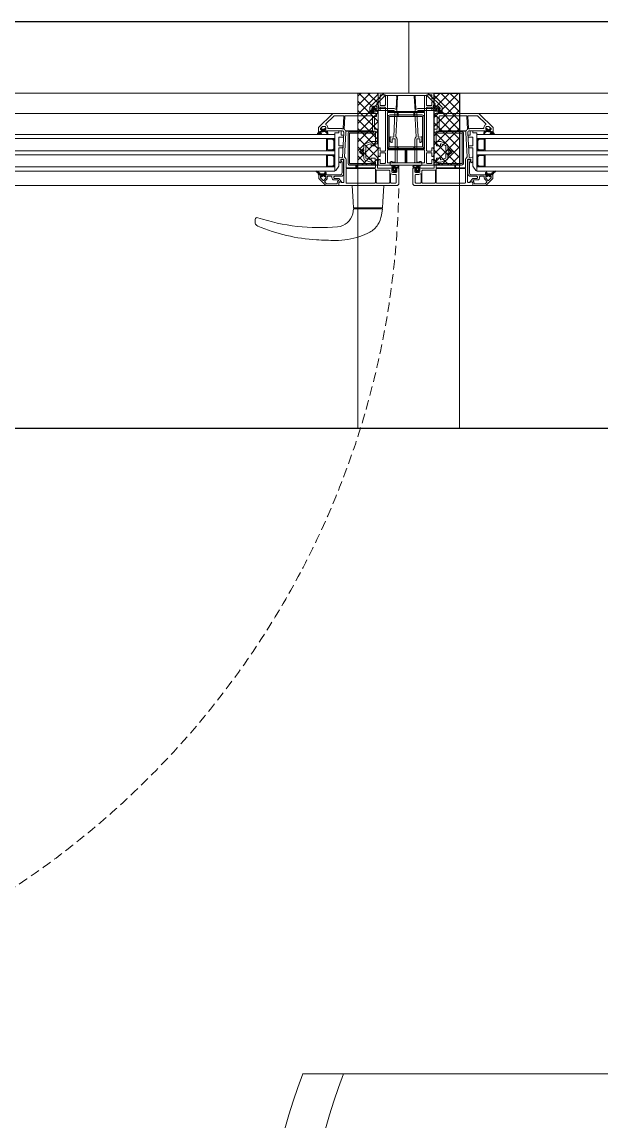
# Model space of a CAD drawing. Header units: millimetres. Extents: x 0 to 145404, y 0 to 194550.
# Drawn here: x 86785 to 87355, y 33105 to 34187 of the extents above; entities that cross this region are included whole.
import ezdxf

# ---------------------------------------------------------------- set-up
doc = ezdxf.new("R2010")
doc.units = ezdxf.units.MM
doc.linetypes.add('Hidden', pattern=[1428.75, 952.5, -476.25])
doc.linetypes.add('HIDDEN2', pattern=[0.1875, 0.125, -0.0625])
for name, color, linetype, lineweight in [('АР - детали окон', 152, 'Continuous', 0), ('АР - Наружная стена', 144, 'Continuous', 30), ('АР - Окна', 150, 'Continuous', 9), ('АР - Окна - детали окон', 152, 'Continuous', 9), ('АР - Окна - металл', 152, 'Continuous', 0), ('АР - окна - открывание', 251, 'Continuous', 5), ('АР - Окна - резинки', 30, 'Continuous', 9), ('АР - панель 400', 151, 'Continuous', 30), ('АР - стекла', 142, 'Continuous', 0), ('АР - утеплитель', 40, 'Continuous', 30), ('АР - утеплитель - штриховка', 30, 'Continuous', 0)]:
    doc.layers.add(name, color=color, linetype=linetype, lineweight=lineweight)
doc.layers.add('АР - мебель', color=7, linetype='Continuous', lineweight=9, true_color=0x787878)

# ---------------------------------------------------------------- blocks, each defined once
blk = doc.blocks.new('22')
at = {"layer": 'АР - Окна - детали окон'}
h = blk.add_hatch(color=256, dxfattribs=at)
h.dxf.hatch_style = 1
edge = h.paths.add_edge_path()
edge.add_arc((-1.6, 1.1), 0.284, 74.6543, 152.3564)
edge.add_arc((-1.6, 1.2), 0.221, 160.9675, 229.9949)
edge.add_arc((-3.7, -2), 3.59, 34.879, 56.0699, ccw=False)
edge.add_arc((-2.7, -1), 2.15, 25.2752, 30.2642, ccw=False)
edge.add_arc((-0.6, 0), 0.169, 205.2752, 256.9896)
edge.add_arc((0.6, 5), 5.27, 256.9896, 260.7252)
edge.add_arc((0, 1.4), 1.63, 260.7252, 279.2748)
edge.add_arc((-0.1, 2.3), 2.55, 279.2748, 285.7409)
edge.add_arc((0.5, 0), 0.223, 285.7409, 335.6637)
edge.add_arc((2.8, -1), 2.29, 139.4465, 155.6637, ccw=False)
edge.add_arc((4.9, -2.8), 5.14, 130.5535, 139.4465, ccw=False)
edge.add_arc((1.5, 1.2), 0.174, 305.3246, 426.5793)
edge.add_arc((1.4, 1.1), 0.315, 61.2529, 92.0004)
edge.add_line((1.4, 1.4), (1.3, 1.4))
edge.add_line((1.3, 1.4), (1.4, 2))
edge.add_arc((1.2, 2), 0.164, 345.4467, 359.8326, ccw=False)
edge.add_arc((1.8, 1.9), 0.433, 122.5195, 179.0804, ccw=False)
edge.add_arc((1.9, 1.9), 0.5, 90, 126.5998, ccw=False)
edge.add_line((1.9, 2.4), (2.4, 2.4))
edge.add_arc((2.3, 2.7), 0.316, 284.0951, 311.1279)
edge.add_arc((2.3, 2.7), 0.305, 297.0239, 411.24)
edge.add_arc((1.4, -0.8), 3.98, 73.1144, 83.8789)
edge.add_line((1.8, 3.1), (-0.1, 3.1))
edge.add_arc((-0.1, 3.4), 0.287, 198.2874, 263.1346, ccw=False)
edge.add_line((-0.3, 3.3), (-0.7, 4.1))
edge.add_arc((-0.9, 4), 0.172, 26.0129, 63.9871)
edge.add_line((-0.8, 4.2), (-1.1, 4.4))
edge.add_arc((-1.7, 3.5), 1.08, 58.3808, 85.3032)
edge.add_arc((-1.7, 3.9), 0.715, 85.3032, 104.6294)
edge.add_arc((-1.6, 3.8), 0.803, 104.6294, 122.5457)
edge.add_arc((-2.5, 5.1), 0.829, 269.3179, 302.5457, ccw=False)
edge.add_arc((-2.5, 4.5), 0.169, 249.3186, 269.3179, ccw=False)
edge.add_arc((-2.6, 4.3), 0.0203, 68.1084, 248.1084, ccw=False)
edge.add_line((-2.6, 4.4), (-2.1, 4.5))
edge.add_arc((-4.9, 12), 7.96, 290.4402, 297.3609)
edge.add_arc((-1.1, 4.7), 0.313, 81.6961, 117.3609, ccw=False)
edge.add_line((-1, 5), (0.3, 5))
edge.add_arc((0.5, 5.4), 0.409, 244.8814, 275.9199)
edge.add_arc((0.2, 7.4), 2.46, 275.9199, 280.2018)
edge.add_arc((0.6, 5.3), 0.293, 280.2018, 323.3603)
edge.add_arc((0.7, 5.2), 0.168, 323.3603, 362.7913)
edge.add_arc((0.8, 5.2), 0.138, 2.7913, 51.197)
edge.add_arc((0.4, 4.4), 1.01, 63.0973, 91.3778)
edge.add_line((0.4, 5.4), (-6.2, 5.4))
edge.add_arc((-6.2, 4.6), 0.809, 88.2197, 100.5251)
edge.add_arc((-6.3, 5.3), 0.12, 100.5251, 163.0816)
edge.add_arc((-6.4, 5.3), 0.0725, 163.0816, 244.658)
edge.add_arc((-5.7, 6.7), 1.67, 244.658, 248.8572)
edge.add_arc((-8.5, -0.4), 5.97, 61.631, 68.8572, ccw=False)
edge.add_arc((-6.4, 3.3), 1.72, 24.4301, 63.5749, ccw=False)
edge.add_arc((-3.7, 4.7), 1.27, 210.4566, 271.8048)
edge.add_arc((-3.4, 2.1), 1.33, 77.0231, 102.9769, ccw=False)
edge.add_line((-3.1, 3.4), (-1.8, 2.5))
edge.add_arc((-2.1, 2.1), 0.532, 6.6548, 54.9104, ccw=False)
edge.add_line((-1.5, 2.2), (-1.5, 1.4))
edge = h.paths.add_edge_path(flags=16)
edge.add_line((0, 2.8), (-0.7, 2.8))
edge.add_arc((-0.7, 2.5), 0.235, 90, 114.1211)
edge.add_arc((-0.7, 2.6), 0.132, 135.0839, 189.6659)
edge.add_line((-0.8, 2.6), (-0.6, 1.5))
edge.add_arc((-1.3, 1.4), 0.761, -11.8475, 11.8662, ccw=False)
edge.add_line((-0.6, 1.2), (-0.6, 1))
edge.add_arc((-0.1, 0.8), 0.578, 167.9183, 197.2232)
edge.add_arc((2.5, 1.6), 3.24, 197.2232, 202.6633)
edge.add_arc((-0.3, 0.5), 0.244, 202.6633, 263.6974)
edge.add_arc((-0.3, 0.1), 0.164, 14.0697, 83.6974, ccw=False)
edge.add_arc((0, 0.2), 0.18, 205.498, 334.502)
edge.add_arc((0.3, 0.1), 0.164, 96.3026, 165.9303, ccw=False)
edge.add_arc((0.3, 0.5), 0.244, 276.3026, 337.3367)
edge.add_arc((-2.5, 1.6), 3.24, 337.3367, 342.7768)
edge.add_arc((0.1, 0.8), 0.578, 342.7768, 372.0817)
edge.add_line((0.6, 1), (0.6, 1.2))
edge.add_arc((1.3, 1.4), 0.761, 168.1338, 191.8475, ccw=False)
edge.add_line((0.6, 1.5), (0.8, 2.6))
edge.add_arc((0.7, 2.6), 0.132, 350.3341, 404.9161)
edge.add_arc((0.7, 2.5), 0.235, 65.8789, 90)
edge.add_line((0.7, 2.8), (0, 2.8))
edge = h.paths.add_edge_path(flags=16)
edge.add_line((-3.5, 5), (-4.1, 5))
edge.add_arc((-4.1, 16.8), 11.8, 265.9643, 270, ccw=False)
edge.add_arc((-4.8, 6.6), 1.58, 258.0084, 265.9643, ccw=False)
edge.add_arc((-5.2, 5), 0.0517, 78.0084, 165.9029)
edge.add_line((-5.2, 5.1), (-5.2, 5))
edge.add_line((-5.2, 5), (-5.1, 5))
edge.add_arc((-5.2, 4.4), 0.634, 46.4334, 82.0528, ccw=False)
edge.add_line((-4.7, 4.8), (-4.3, 4.3))
edge.add_arc((-3.7, 4.6), 0.75, 208.2976, 245.1597)
edge.add_arc((-3.4, 5.9), 2.04, 252.1547, 276.3171)
edge.add_arc((-4.3, -3.4), 7.4, 67.6982, 81.1153, ccw=False)
edge.add_arc((-1.4, 3.7), 0.264, 252.512, 331.6117)
edge.add_arc((-1.4, 3.7), 0.288, 331.6117, 401.2744)
edge.add_line((-1.2, 3.9), (-1.4, 4.2))
edge.add_arc((-1.5, 4.1), 0.152, 34.2311, 109.9683)
edge.add_line((-1.6, 4.2), (-2.3, 4))
edge.add_arc((-2.7, 5.4), 1.4, 264.6932, 282.7002, ccw=False)
edge.add_arc((-2.7, 4.7), 0.645, 236.0876, 264.6932, ccw=False)
edge.add_arc((-2.9, 4.4), 0.276, 180.3567, 236.0876, ccw=False)
edge.add_arc((-3, 4.4), 0.164, 106.7813, 180.3567, ccw=False)
edge.add_line((-3.1, 4.5), (-2.4, 4.8))
edge.add_arc((-2.6, 5.3), 0.533, 290.7043, 307.9528)
edge.add_arc((-2.3, 4.9), 0.0421, 307.9528, 415.0897)
edge.add_arc((-2.5, 4.6), 0.415, 55.0897, 87.5721)
edge.add_line((-2.5, 5), (-3.5, 5))
at = {"layer": 'АР - Окна - детали окон', "ltscale": 0.5, "flags": 128}
for points in [[(-1.5, 1.4, 0.352657), (-1.8, 1.3, 0.310639), (-1.7, 1, -0.092727), (-0.8, 0.1, -0.021772), (-0.7, -0.1, 0.229556), (-0.6, -0.2, 0.016301), (-0.3, -0.2, 0.081115), (0.3, -0.2, 0.028221), (0.5, -0.2, 0.221341), (0.7, 0, -0.070879), (1, 0.5, -0.038822), (1.6, 1.1, 0.584673), (1.6, 1.4, 0.134972), (1.4, 1.4), (1.3, 1.4), (1.4, 2, -0.062853), (1.4, 1.9, -0.251929), (1.6, 2.3, -0.161068), (1.9, 2.4), (2.4, 2.4, 0.118503), (2.5, 2.5, 0.544177), (2.5, 3, 0.047003), (1.8, 3.1), (-0.1, 3.1, -0.29075), (-0.3, 3.3), (-0.7, 4.1, 0.167227), (-0.8, 4.2), (-1.1, 4.4, 0.118015), (-1.6, 4.6, 0.084527), (-1.9, 4.5, 0.078334), (-2.1, 4.4, -0.146008), (-2.5, 4.3, -0.087486), (-2.6, 4.3, -1), (-2.6, 4.4), (-2.1, 4.5, 0.030206), (-1.2, 4.9, -0.156885), (-1, 5), (0.3, 5, 0.136265), (0.5, 4.9, 0.018686), (0.7, 5, 0.190573), (0.9, 5.1, 0.173768), (0.9, 5.2, 0.214407), (0.8, 5.3, 0.124027), (0.4, 5.4), (-6.2, 5.4, 0.053744), (-6.4, 5.4, 0.279941), (-6.4, 5.3, 0.37178), (-6.4, 5.2, 0.018324), (-6.3, 5.2, -0.031541), (-5.6, 4.9, -0.172482), (-4.8, 4, 0.274264), (-3.7, 3.4, -0.113732), (-3.1, 3.4), (-1.8, 2.5, -0.213723), (-1.5, 2.2)], [(-3.5, 5), (-4.1, 5, -0.017611), (-5, 5.1, -0.034728), (-5.2, 5.1, 0.403491), (-5.2, 5.1), (-5.2, 5), (-5.1, 5, -0.156682), (-4.7, 4.8), (-4.3, 4.3, 0.162243), (-4, 4, 0.105821), (-3.1, 3.9, -0.05861), (-1.5, 3.4, 0.359528), (-1.2, 3.5, 0.313682), (-1.2, 3.9), (-1.4, 4.2, 0.343045), (-1.6, 4.2), (-2.3, 4, -0.078732), (-2.8, 4, -0.125468), (-3.1, 4.1, -0.248081), (-3.2, 4.4, -0.332537), (-3.1, 4.5), (-2.4, 4.8, 0.075404), (-2.3, 4.8, 0.504791), (-2.3, 4.9, 0.142688), (-2.5, 5)], [(0, 2.8), (-0.7, 2.8, 0.105639), (-0.8, 2.7, 0.242766), (-0.8, 2.6), (-0.6, 1.5, -0.103841), (-0.6, 1.2), (-0.6, 1, 0.128568), (-0.6, 0.7, 0.023741), (-0.5, 0.4, 0.272791), (-0.3, 0.2, -0.313514), (-0.2, 0.1, 0.630978), (0.2, 0.1, -0.313514), (0.3, 0.2, 0.272791), (0.5, 0.4, 0.023741), (0.6, 0.7, 0.128568), (0.6, 1), (0.6, 1.2, -0.103841), (0.6, 1.5), (0.8, 2.6, 0.242766), (0.8, 2.7, 0.105639), (0.7, 2.8)]]:
    blk.add_lwpolyline(points, format="xyb", close=True, dxfattribs=at)
blk = doc.blocks.new('пф 1')
at = {"layer": 'АР - Окна - детали окон', "linetype": 'Continuous', "ltscale": 0.5}
h = blk.add_hatch(color=252, dxfattribs=at)
h.dxf.hatch_style = 1
edge = h.paths.add_edge_path()
edge.add_line((3.9, 2.4), (3.9, 17))
edge.add_arc((4.4, 17), 0.5, 90, 179.986, ccw=False)
edge.add_line((4.4, 17.5), (27.9, 17.5))
edge.add_line((27.9, 17.5), (27.9, 19))
edge.add_line((27.9, 19), (4.4, 19))
edge.add_arc((4.4, 17), 2, 90, 179.9965)
edge.add_line((2.4, 17), (2.4, 2.4))
edge.add_line((2.4, 2.4), (2.4, -12))
edge.add_arc((4.4, -12), 2, 180, 270)
edge.add_line((4.4, -14), (27.9, -14))
edge.add_line((27.9, -14), (27.9, -12.5))
edge.add_line((27.9, -12.5), (4.4, -12.5))
edge.add_arc((4.4, -12), 0.5, 180, 270, ccw=False)
edge.add_line((3.9, -12), (3.9, 2.4))
at = {"layer": 'АР - Окна - детали окон', "linetype": 'Continuous', "ltscale": 0.5, "flags": 128}
for points in [[(32.4, 7.5), (31.1, -16.4, 0.429634), (33.1, -18.5), (49.6, -18.5, -0.388879), (50.1, -19), (50.1, -19.5), (49.5, -19.5, 0.414214), (49, -20), (49, -21.7, 0.414214), (50, -22.7), (51.6, -22.7, 0.198911), (52.3, -22.4), (54, -20.7), (54, -20, 0.414214), (53.5, -19.5), (52.9, -19.5), (53, -18.7, -0.2447), (53.2, -18.3), (54.5, -17.5), (55.5, -17.5, -0.414214), (56, -18), (56, -21.5), (42.6, -34.9, -0.198913), (41.2, -35.5), (-6.5, -35.5, -0.414214), (-7, -35), (-7, -30.8), (-6, -29.8), (-5.5, -29.8), (-5.2, -30.1), (-5.2, -33.2, 0.414214), (-4.7, -33.7), (-0.5, -33.7, 0.414214), (0, -33.2), (0, -23.8, 0.414214), (-0.5, -23.3), (-4.7, -23.3, 0.414214), (-5.2, -23.8), (-5.2, -26.5), (-5.5, -26.8), (-6, -26.8), (-7, -25.8), (-7, -19.5), (-6, -18.5), (-5.2, -18.5), (-5.2, -21, 0.414214), (-4.7, -21.5), (-0.5, -21.5, 0.414214), (0, -21), (0, 21, 0.414214), (-0.5, 21.5), (-4.7, 21.5, 0.414214), (-5.2, 21), (-5.2, 18.5), (-6, 18.5), (-7, 19.5), (-7, 25.8), (-6, 26.8), (-5.5, 26.8), (-5.2, 26.5), (-5.2, 23.8, 0.414214), (-4.7, 23.3), (-0.5, 23.3, 0.414214), (0, 23.8), (0, 33.1, 0.414214), (-0.5, 33.7), (-4.7, 33.7, 0.414214), (-5.2, 33.2), (-5.2, 30.1), (-5.5, 29.8), (-6, 29.8), (-7, 30.8), (-7, 35, -0.414214), (-6.5, 35.5), (35.5, 35.5, -0.414214), (36, 35), (36, 33.4, -0.720761), (33.3, 32.5), (31.5, 32.5, 0.414214), (31, 32), (31, 10, 0.414214), (31.5, 9.5), (32.5, 9.5), (33.5, 9.5, 0.414214), (34, 10), (34, 13), (34.5, 13, -0.414214), (36, 11.5), (36, 8, -0.466308), (35.4, 7.5), (32.9, 7.9, 0.450467)], [(2, 32.6, -0.414214), (2.5, 33), (19.7, 33, -0.414214), (20.2, 32.6), (20.2, 20.8, -0.414214), (19.7, 20.3), (2.5, 20.3, -0.414214), (2, 20.8)], [(29, 20.8, -0.414214), (28.5, 20.3), (21.5, 20.3, -0.414214), (21, 20.8), (21, 32.6, -0.414214), (21.5, 33), (28.5, 33, -0.414214), (29, 32.5)], [(29.1, -16, -0.39896), (28.6, -16.5), (13.1, -16.5, -0.414214), (12.6, -16), (12.6, -14.9, 1), (11.8, -14.9), (11.8, -16, -0.414214), (11.3, -16.5), (2.5, -16.5, -0.414214), (2, -16), (2, 19, -0.414214), (2.5, 19.5), (28.5, 19.5, -0.414214), (29, 19), (29, 10, 0.253171), (30.1, 7.9, -0.267147), (30.4, 7.5)], [(2, -17.8, -0.414214), (2.5, -17.3), (28.7, -17.3, -0.429634), (29.2, -17.8), (28.5, -32.5, -0.39896), (28, -33), (2.5, -33, -0.414214), (2, -32.5)], [(41.1, -32.9, -0.198913), (40.8, -33), (29.8, -33, -0.429634), (29.3, -32.5), (29.9, -20.1, -0.599371), (30.7, -19.7, 0.161736), (33.1, -20.5), (46.5, -20.5, -0.414214), (47, -21), (47, -21.7, 0.283626), (48.7, -24.4, -0.511389), (48.8, -25.2)]]:
    blk.add_lwpolyline(points, format="xyb", close=True, dxfattribs=at)
at = {"layer": 'АР - Окна - детали окон', "color": 252, "linetype": 'Continuous', "ltscale": 0.5, "flags": 128}
blk.add_lwpolyline([(3.9, 2.4), (3.9, 17, -0.414142), (4.4, 17.5), (27.9, 17.5), (27.9, 19), (4.4, 19, 0.414196), (2.4, 17), (2.4, 2.4), (2.4, -12, 0.414214), (4.4, -14), (27.9, -14), (27.9, -12.5), (4.4, -12.5, -0.414214), (3.9, -12)], format="xyb", close=True, dxfattribs=at)
blk = doc.blocks.new('21')
at = {"layer": 'АР - Окна - детали окон'}
h = blk.add_hatch(color=256, dxfattribs=at)
h.dxf.hatch_style = 1
edge = h.paths.add_edge_path(flags=16)
edge.add_arc((-0.9, -3.9), 0.188, 176.9273, 231.9383)
edge.add_arc((-0.1, 0.6), 4.78, 258.7597, 269.0553)
edge.add_arc((-0.3, -5.7), 1.53, 67.604, 84.7049, ccw=False)
edge.add_arc((-0.1, -5), 0.848, 42.2324, 64.7711, ccw=False)
edge.add_arc((-0.2, -4.9), 0.871, 5.5827, 30.4886, ccw=False)
edge.add_arc((-0.7, -4.9), 1.36, -4.4056, 1.6953, ccw=False)
edge.add_arc((2.8, -5.1), 2.14, 176.2008, 178.67)
edge.add_arc((-1.5, -5.1), 2.19, -2.3461, 0.0614, ccw=False)
edge.add_arc((0.9, -5.2), 0.251, 175.5493, 232.5123)
edge.add_arc((1.1, -4.9), 0.583, 230.9945, 266.1974)
edge.add_arc((-0.4, 41.7), 47.2, 271.7759, 274.1034)
edge.add_arc((2.6, -3), 2.44, 280.294, 290.5025)
edge.add_arc((2.9, -4.5), 0.933, 303.9098, 332.1024)
edge.add_arc((3, -4.8), 0.75, 346.1023, 373.7534)
edge.add_arc((2.3, -5.1), 1.54, 20.9197, 34.3474)
edge.add_arc((2.2, -5.8), 2.03, 47.628, 65.5618)
edge.add_arc((2.4, -5.5), 1.73, 70.1644, 107.0618)
edge.add_arc((1.8, -2.3), 1.57, 265.539, 275.9654, ccw=False)
edge.add_arc((2.3, 0.9), 4.79, 253.3096, 262.5651, ccw=False)
edge.add_line((0.9, -3.7), (-0.1, -3.7))
edge.add_line((-0.1, -3.7), (-0.5, -3.7))
edge.add_line((-0.5, -3.7), (-0.9, -3.7))
edge.add_arc((-0.9, -4), 0.227, 89.8428, 166.9065)
edge = h.paths.add_edge_path(flags=16)
edge.add_line((0.9, -1), (0, 0))
edge.add_line((0, 0), (-0.9, -1))
edge.add_arc((-0.6, -1.2), 0.3, 145.3819, 180)
edge.add_arc((-4.8, -2), 3.96, -12.1134, 12.1134, ccw=False)
edge.add_arc((-0.8, -2.8), 0.2, 180, 270)
edge.add_line((-0.8, -3), (0.8, -3))
edge.add_arc((0.8, -2.8), 0.2, 270, 360)
edge.add_arc((5.8, -2), 4.89, 170.2126, 189.7874, ccw=False)
edge.add_arc((0.6, -1.2), 0.3, 0, 34.6181)
edge = h.paths.add_edge_path()
edge.add_arc((-1.1, -1.2), 4.29, 253.1458, 270.2109, ccw=False)
edge.add_arc((-2.3, -5.2), 0.078, 187.22, 251.8886, ccw=False)
edge.add_arc((-3, -5.4), 0.575, 22.3624, 32.1033)
edge.add_arc((-2.9, -5.6), 0.681, 46.4856, 62.439)
edge.add_arc((-2.8, -5.4), 0.453, 65.1275, 159.5298)
edge.add_arc((-2.6, -5.5), 0.68, 164.8668, 191.0423)
edge.add_arc((-2.8, -5.4), 0.489, 200.5485, 233.1913)
edge.add_arc((-2.8, -5.4), 0.541, 232.7327, 253.0833)
edge.add_arc((-2.8, -5.4), 0.535, 255.6841, 265.888)
edge.add_arc((-2.5, -1.9), 4.05, 264.894, 266.3024)
edge.add_arc((-2.9, -9), 3.05, 84.0111, 86.481, ccw=False)
edge.add_arc((-0.3, 14.7), 20.8, 263.8052, 268.123)
edge.add_line((-1, -6), (2.2, -6))
edge.add_arc((2.4, -1.3), 4.74, 267.7004, 284.2296)
edge.add_arc((2.7, -4.2), 1.9, 297.3217, 319.3574)
edge.add_arc((2.8, -4.7), 1.53, 329.874, 391.136)
edge.add_arc((3, -4.6), 1.31, 31.3585, 46.2642)
edge.add_arc((2.1, -6.1), 3.03, 53.9695, 90.0045)
edge.add_arc((2, -2.5), 0.529, 186.3256, 283.5477, ccw=False)
edge.add_line((1.4, -2.6), (1.4, -2))
edge.add_arc((2, -2), 0.571, 105.3738, 178.7142, ccw=False)
edge.add_line((1.8, -1.5), (2.1, -1.2))
edge.add_line((2.1, -1.2), (1.2, 0))
edge.add_arc((0, -0.9), 1.5, 36.967, 143.033)
edge.add_line((-1.2, 0), (-2.1, -1.2))
edge.add_line((-2.1, -1.2), (-1.8, -1.5))
edge.add_arc((-2, -2), 0.573, 1.5685, 74.9089, ccw=False)
edge.add_line((-1.4, -2), (-1.5, -2.6))
edge.add_arc((-1.9, -2.5), 0.5, 302.4969, 347.4539, ccw=False)
edge.add_arc((-1.9, -2.5), 0.5, 269.2778, 302.4905, ccw=False)
edge.add_line((-1.9, -3), (-2.5, -3))
edge.add_arc((-2.5, -3.3), 0.223, 95.6757, 174.3243)
edge.add_line((-2.7, -3.2), (-2.7, -3.5))
edge.add_arc((-2.4, -3.5), 0.261, 192.2327, 257.7673)
edge.add_line((-2.5, -3.7), (-1.9, -3.7))
edge.add_arc((-1.9, -3.9), 0.2, 0, 90, ccw=False)
edge.add_line((-1.8, -3.9), (-1.8, -4.2))
edge.add_line((-1.8, -4.2), (-1.8, -4.2))
edge.add_line((-1.8, -4.2), (-1.8, -4.3))
edge.add_arc((-1.4, -4.4), 0.445, 163.7319, 188.7887)
edge.add_arc((-1.6, -4.4), 0.243, 192.4629, 229.2026)
edge.add_arc((-1.5, -4.4), 0.333, 227.526, 240.4192)
edge.add_arc((-1.3, -4.1), 0.634, 239.8584, 246.0997)
edge.add_arc((-1.5, -4.5), 0.234, 246.1537, 262.6841)
edge.add_arc((-1.3, -2.5), 2.23, 263.9895, 271.1888)
edge.add_line((-1.3, -4.7), (-1.2, -4.7))
edge.add_arc((-0.9, -7.1), 2.39, 76.0064, 96.54, ccw=False)
edge.add_arc((-0.8, -6.3), 1.55, 69.0084, 74.5814, ccw=False)
edge.add_arc((-0.3, -5.2), 0.396, 53.8874, 67.7115, ccw=False)
edge.add_arc((-0.3, -5.2), 0.408, 27.9155, 54.8235, ccw=False)
edge.add_arc((-0.2, -5.1), 0.262, -6.0415, 27.2255, ccw=False)
edge.add_arc((-0.4, -5), 0.407, 305.7075, 345.3688, ccw=False)
edge.add_arc((-0.7, -3.2), 2.27, 273.7953, 284.4522, ccw=False)
edge.add_arc((-3, 44.9), 50.4, 272.1671, 272.8264, ccw=False)
at = {"layer": 'АР - Окна - детали окон', "ltscale": 0.5, "flags": 128}
for points in [[(-1.1, -5.5, -0.074598), (-2.4, -5.3, -0.289905), (-2.4, -5.2, 0.042528), (-2.5, -5.1, 0.069723), (-2.6, -5, 0.436901), (-3.2, -5.3, 0.114711), (-3.3, -5.6, 0.143402), (-3.1, -5.8, 0.089031), (-2.9, -5.9, 0.044552), (-2.8, -5.9, 0.006145), (-2.7, -5.9, -0.010777), (-2.6, -5.9, 0.018842), (-1, -6), (2.2, -6, 0.072248), (3.5, -5.9, 0.096447), (4.1, -5.4, 0.27386), (4.1, -3.9, 0.06513), (3.9, -3.6, 0.158541), (2.1, -3, -0.451633), (1.4, -2.6), (1.4, -2, -0.331398), (1.8, -1.5), (2.1, -1.2), (1.2, 0, 0.498941), (-1.2, 0), (-2.1, -1.2), (-1.8, -1.5, -0.331398), (-1.4, -2), (-1.5, -2.6, -0.198717), (-1.7, -3, -0.145941), (-1.9, -3), (-2.5, -3, 0.357307), (-2.7, -3.2), (-2.7, -3.5, 0.294006), (-2.5, -3.7), (-1.9, -3.7, -0.414214), (-1.8, -3.9), (-1.8, -4.2), (-1.8, -4.2), (-1.8, -4.3, 0.109769), (-1.8, -4.5, 0.161694), (-1.7, -4.6, 0.056317), (-1.7, -4.6, 0.027239), (-1.6, -4.7, 0.072253), (-1.5, -4.7, 0.031423), (-1.3, -4.7), (-1.2, -4.7, -0.089835), (-0.3, -4.8, -0.024322), (-0.2, -4.8, -0.060392), (-0.1, -4.9, -0.117951), (0, -5, -0.146183), (0, -5.1, -0.174804), (-0.1, -5.4, -0.046533), (-0.5, -5.4, -0.002876)], [(0.9, -1), (0, 0), (-0.9, -1, 0.152209), (-0.9, -1.2, -0.106105), (-0.9, -2.8, 0.414214), (-0.8, -3), (0.8, -3, 0.414214), (1, -2.8, -0.085619), (1, -1.2, 0.152209)], [(-1.1, -3.9, 0.244749), (-1, -4.1, 0.044953), (-0.1, -4.2, -0.074756), (0.3, -4.3, -0.098662), (0.6, -4.5, -0.109102), (0.7, -4.8, -0.026627), (0.7, -5, 0.010774), (0.7, -5.1, -0.010505), (0.7, -5.1, 0.253796), (0.8, -5.4, 0.154821), (1.1, -5.5, 0.010156), (3, -5.4, 0.044573), (3.4, -5.3, 0.123638), (3.7, -4.9, 0.121239), (3.7, -4.6, 0.058656), (3.6, -4.3, 0.078411), (3, -3.9, 0.162401), (1.9, -3.9, -0.045525), (1.7, -3.9, -0.040407), (0.9, -3.7), (-0.1, -3.7), (-0.5, -3.7), (-0.9, -3.7, 0.349527)]]:
    blk.add_lwpolyline(points, format="xyb", close=True, dxfattribs=at)
blk = doc.blocks.new('25')
at = {"layer": 'АР - Окна - детали окон'}
h = blk.add_hatch(color=256, dxfattribs=at)
h.dxf.hatch_style = 1
edge = h.paths.add_edge_path()
edge.add_arc((-2.5, -4.5), 0.5, 359.998, 450)
edge.add_line((-2.5, -4), (-2.9, -4))
edge.add_line((-2.9, -4), (-2.9, -3))
edge.add_line((-2.9, -3), (-0.5, -3))
edge.add_arc((-0.5, -2.5), 0.5, 270, 350)
edge.add_line((0, -2.6), (0.4, -0.6))
edge.add_arc((-0.1, -0.5), 0.5, 350, 505)
edge.add_line((-0.5, -0.2), (-1.5, -1.7))
edge.add_arc((-2.3, -1.1), 1, 270, 325, ccw=False)
edge.add_line((-2.3, -2.1), (-3.8, -2.1))
edge.add_arc((-4, -0.5), 1.56, 250.0441, 276.3848, ccw=False)
edge.add_arc((-2.1, 6.7), 8.99, 234.4185, 254.4, ccw=False)
edge.add_arc((-7.2, -0.5), 0.198, 87.8559, 245.0988, ccw=False)
edge.add_line((-7.2, -0.3), (-6.4, -0.3))
edge.add_arc((-6.4, 0.2), 0.499, 273.0482, 453.0481)
edge.add_line((-6.4, 0.7), (-10.1, 0.7))
edge.add_arc((-10, 0.5), 0.265, 112.4207, 199.3719)
edge.add_arc((-16.2, -5.3), 8.22, 25.4888, 43.6499, ccw=False)
edge.add_arc((-8.5, -1.7), 0.3, 191.5208, 270)
edge.add_line((-8.5, -2), (-7.4, -2))
edge.add_line((-7.4, -2), (-5.7, -3))
edge.add_line((-5.7, -3), (-5.7, -4))
edge.add_line((-5.7, -4), (-6.1, -4))
edge.add_arc((-6.1, -4.5), 0.5, 90, 180)
edge.add_line((-6.6, -4.5), (-6.6, -4.7))
edge.add_arc((-6.1, -4.7), 0.5, 180, 277.989)
edge.add_arc((-6.2, -3.7), 1.5, 277.989, 345.8108)
edge.add_arc((-4.3, -4.2), 0.5, 14.1902, 165.8108, ccw=False)
edge.add_arc((-2.4, -3.7), 1.5, 194.1902, 262.013)
edge.add_arc((-2.5, -4.7), 0.5, 262.013, 360)
edge.add_line((-2, -4.7), (-2, -4.5))
at = {"layer": 'АР - Окна - детали окон', "ltscale": 0.5, "flags": 128}
blk.add_lwpolyline([(-2, -4.5, 0.414224), (-2.5, -4), (-2.9, -4), (-2.9, -3), (-0.5, -3, 0.36397), (0, -2.6), (0.4, -0.6, 0.802585), (-0.5, -0.2), (-1.5, -1.7, -0.244699), (-2.3, -2.1), (-3.8, -2.1, -0.115442), (-4.5, -2, -0.087408), (-7.3, -0.7, -0.818804), (-7.2, -0.3), (-6.4, -0.3, 1), (-6.4, 0.7), (-10.1, 0.7, 0.398713), (-10.3, 0.4, -0.079409), (-8.8, -1.8, 0.356474), (-8.5, -2), (-7.4, -2), (-5.7, -3), (-5.7, -4), (-6.1, -4, 0.414214), (-6.6, -4.5), (-6.6, -4.7, 0.455668), (-6, -5.2, 0.304881), (-4.8, -4.1, -0.778623), (-3.8, -4.1, 0.304885), (-2.6, -5.2, 0.455658), (-2, -4.7)], format="xyb", close=True, dxfattribs=at)
blk = doc.blocks.new('пф 22')
at = {"layer": 'АР - Окна - детали окон', "linetype": 'ByBlock', "ltscale": 100}
h = blk.add_hatch(color=252, dxfattribs=at)
h.dxf.hatch_style = 1
edge = h.paths.add_edge_path()
edge.add_line((0, 0), (0, -14.5))
edge.add_arc((-0.5, -14.5), 0.5, 270, 359.986, ccw=False)
edge.add_line((-0.5, -15), (-24, -15))
edge.add_line((-24, -15), (-24, -16.5))
edge.add_line((-24, -16.5), (-0.5, -16.5))
edge.add_arc((-0.5, -14.5), 2, 270, 359.9965)
edge.add_line((1.5, -14.5), (1.5, 0))
edge.add_line((1.5, 0), (1.5, 14.5))
edge.add_arc((-0.5, 14.5), 2, 0, 90)
edge.add_line((-0.5, 16.5), (-24, 16.5))
edge.add_line((-24, 16.5), (-24, 15))
edge.add_line((-24, 15), (-0.5, 15))
edge.add_arc((-0.5, 14.5), 0.5, 0, 90, ccw=False)
edge.add_line((0, 14.5), (0, 0))
at = {"layer": 'АР - Окна - детали окон', "linetype": 'Continuous', "ltscale": 0.5, "flags": 128}
for points in [[(10, -36.6, 0.414214), (10.5, -36.1), (10.5, -34.5, 0.720761), (7.8, -33.6), (6, -33.6, -0.414214), (5.5, -33.1), (5.5, -11.1, -0.414214), (6, -10.6), (8, -10.6, -0.414214), (8.5, -11.1), (8.5, -14.1), (9, -14.1, 0.414214), (10.5, -12.6), (10.5, -9.1, 0.466308), (9.9, -8.6), (7.4, -9, -0.450467), (6.9, -8.6), (5.6, 15.3, -0.429634), (7.6, 17.4), (24.1, 17.4, 0.388879), (24.6, 17.9), (24.6, 18.4), (24, 18.4, -0.414214), (23.5, 18.9), (23.5, 20.6, -0.414214), (24.5, 21.6), (26.1, 21.6, -0.198911), (26.8, 21.3), (28.5, 19.6), (28.5, 18.9, -0.414214), (28, 18.4), (27.4, 18.4), (27.5, 17.6, 0.2447), (27.7, 17.2), (29, 16.4), (30, 16.4, 0.414214), (30.5, 16.9), (30.5, 20.4), (17.1, 33.8, 0.198913), (15.7, 34.4), (-26, 34.4, 0.414214), (-26.5, 33.9), (-26.5, 31.9, 0.414214), (-26, 31.4), (-25, 31.4, -0.414213), (-24.5, 30.9), (-24.5, 19.4, -0.414214), (-25, 18.9), (-27, 18.9, 0.414214), (-27.5, 18.4), (-27.5, 4.6), (-25.3, 4.6), (-25.3, 2.6), (-21.3, 2.6), (-21.3, 3.9, -0.52236), (-20.6, 4.4), (-16.2, 2.7, -0.313749), (-15.9, 2.3), (-15.9, -2.2, -0.377965), (-15.9, -4.8), (-15.9, -9.2, -0.313749), (-16.2, -9.7), (-20.6, -11.3, -0.52236), (-21.3, -10.9), (-21.3, -9.6), (-25.3, -9.6), (-25.3, -11.6), (-27.5, -11.6), (-27.5, -19.1, -0.414214), (-28, -19.6), (-42.1, -19.6, 0.38888), (-42.6, -20), (-42.6, -20.6), (-42, -20.6, -0.414214), (-41.5, -21.1), (-41.5, -22.6, -0.414214), (-42.5, -23.6), (-45.5, -23.6, -0.414214), (-46.5, -22.6), (-46.5, -21.1, -0.414214), (-46, -20.6), (-45.4, -20.6), (-45.4, -20, 0.388876), (-45.9, -19.6), (-48, -19.6, 0.414214), (-48.5, -20.1), (-48.5, -34.6, 0.414214), (-46.5, -36.6)], [(-22.5, 17.9, 0.414213), (-22, 17.4), (3.9, 17.4, 0.250492), (4.3, 17.6, -0.0853), (5.2, 18.6, 0.250492), (5.4, 19), (4.8, 31.4, 0.398959), (4.3, 31.9), (-22, 31.9, 0.414214), (-22.5, 31.4)], [(7.6, 19.4), (21, 19.4, 0.414214), (21.5, 19.9), (21.5, 20.6, -0.283626), (23.2, 23.3, 0.511389), (23.3, 24.1), (15.6, 31.8, 0.198913), (15.3, 31.9), (6.1, 31.9, 0.429634), (5.6, 31.4), (6.2, 19.8, 0.460737), (6.8, 19.3, -0.052185)], [(3.7, 16.3, 0.48148), (3.2, 16.9), (-25, 16.9, 0.414214), (-25.5, 16.4), (-25.5, 7.1, 0.414214), (-25, 6.6), (-20.9, 6.6), (-15.5, 4.6, -0.313749), (-13.9, 2.3), (-13.9, 0.3, 0.236068), (-13.7, -0.1), (-10.3, -2.7, -0.5), (-10.3, -4.3), (-13.7, -6.8, 0.236068), (-13.9, -7.2), (-13.9, -9.2, -0.313749), (-15.5, -11.6), (-20.9, -13.6), (-25, -13.6, 0.414214), (-25.5, -14.1), (-25.5, -18.6, 0.414214), (-25, -19.1), (-7.6, -19.1, 0.414214), (-7.1, -18.6), (-7.1, -17.3, -1), (-6.3, -17.3), (-6.3, -18.6, 0.414214), (-5.8, -19.1), (3, -19.1, 0.414214), (3.5, -18.6), (3.5, -11.1, -0.253171), (4.6, -9, 0.267147), (4.9, -8.5), (3.6, 15.2, -0.069223)], [(-13.9, -4.8), (-13.9, -5.7), (-10.9, -3.5), (-13.9, -1.2), (-13.9, -2.2, -0.377965)], [(-28, -21.6), (-39, -21.6, 0.414214), (-39.5, -22.1), (-39.5, -33.6, 0.414214), (-39, -34.1), (-26.8, -34.1, 0.414214), (-26.3, -33.6), (-26.3, -21.8, 0.540575), (-27, -21.4, -0.103244)], [(3.5, -20.4, 0.414214), (3, -19.9), (-25, -19.9, 0.414214), (-25.5, -20.4), (-25.5, -33.6, 0.414214), (-25, -34.1), (3, -34.1, 0.414214), (3.5, -33.6)], [(-40.3, -25.6, 0.57189), (-41, -25.2, -0.127479), (-42.5, -25.6), (-45.5, -25.6, 0.414214), (-46, -26.1), (-46, -33.6, 0.414214), (-45.5, -34.1), (-40.8, -34.1, 0.414214), (-40.3, -33.6)]]:
    blk.add_lwpolyline(points, format="xyb", close=True, dxfattribs=at)
at = {"layer": 'АР - Окна - детали окон', "color": 252, "linetype": 'Continuous', "ltscale": 0.5, "flags": 128}
blk.add_lwpolyline([(0, 0), (0, -14.5, -0.414142), (-0.5, -15), (-24, -15), (-24, -16.5), (-0.5, -16.5, 0.414196), (1.5, -14.5), (1.5, 0), (1.5, 14.5, 0.414214), (-0.5, 16.5), (-24, 16.5), (-24, 15), (-0.5, 15, -0.414214), (0, 14.5)], format="xyb", close=True, dxfattribs=at)
blk = doc.blocks.new('пф 44')
at = {"layer": 'АР - Окна - детали окон', "linetype": 'Continuous', "ltscale": 0.5, "flags": 128}
for points in [[(0.2, -13.2), (0.2, -2.4, 2.154457), (-1.2, -1.2), (-1.2, -14.2, 0.414213), (1.2, -16.6), (7.3, -16.6, -0.414214), (8.3, -17.6), (8.3, -17.7, -0.414214), (7.3, -18.7), (3.6, -18.7), (0.8, -22), (0.8, -22.2, 0.493144), (1.2, -22.5), (2.3, -22.2, -0.493146), (3.6, -23.2), (3.6, -24.7), (3.3, -25.7), (15.7, -25.7, 0.198912), (16.7, -25.3), (23.2, -18.8, 0.198912), (23.3, -18.5), (23.3, -15.7, 0.414214), (22.8, -15.2), (20.8, -15.2, 0.414214), (20.3, -15.7), (20.3, -16.2), (21.1, -16.2, -0.414214), (21.6, -16.7), (21.6, -17.8, -0.198912), (21.5, -18.1), (19, -20.6, -0.414215), (18.3, -20.6), (16.6, -18.9, -0.198912), (16.3, -18.2), (16.3, -16.7, -0.414214), (16.8, -16.2), (17.3, -16.2), (17.3, -15.7, 0.414214), (16.8, -15.2), (2.2, -15.2, -0.414213)], [(4.5, -20.1, 0.221695), (4.1, -20.3), (3.9, -20.5, 0.433355), (4, -21.2, -0.238782), (5, -23.2), (5, -23.5, 0.414214), (5.5, -24), (15.4, -24, 0.198912), (15.7, -23.9), (17.3, -22.3, 0.414212), (17.3, -21.6), (15.6, -19.9, -0.198912), (14.9, -18.2), (14.9, -17.1, 0.414214), (14.4, -16.6), (10.8, -16.6, 0.414214), (10.3, -17.1), (10.3, -18.1, -0.414214), (8.3, -20.1)]]:
    blk.add_lwpolyline(points, format="xyb", close=True, dxfattribs=at)
blk = doc.blocks.new('пф 33')
at = {"layer": 'АР - Окна - детали окон', "color": 30, "linetype": 'Continuous', "ltscale": 0.5, "flags": 128}
blk.add_lwpolyline([(-0.5, 19.7), (-4, 19.7), (-4, 21.7), (-6.5, 21.7), (-6.5, 17.2), (-8.8, 17.2), (-8.7, 15.2), (-4, 15.2), (-4, 6.7), (-8.2, 6.7), (-8.1, 5.3), (-7.7, 4.7), (-4, 4.7), (-4, -13.3), (-1, -17.4), (-0.5, -17.4, 0.414214), (0, -17), (0, 19.2, 0.414214)], format="xyb", close=True, dxfattribs=at)
at = {"layer": 'АР - Окна - детали окон', "color": 126, "linetype": 'Continuous', "ltscale": 0.5, "flags": 128}
for points in [[(8, 14), (2, 14), (0, 12.5), (0, 3.5), (2, 2), (8, 2)], [(7.2, 13.2), (2.3, 13.2), (0.8, 12.1), (0.8, 3.9), (2.3, 2.8), (7.2, 2.8)], [(8, -2), (2, -2), (0, -3.5), (0, -12.5), (2, -14), (8, -14)], [(7.2, -2.8), (2.3, -2.8), (0.8, -3.9), (0.8, -12.1), (2.3, -13.2), (7.2, -13.2)]]:
    blk.add_lwpolyline(points, close=True, dxfattribs=at)
blk = doc.blocks.new('Ручка')
at = {"layer": 'АР - детали окон', "ltscale": 100}
for p, q in [((-14.2, 23), (-15.1, 28)), ((-14.2, 22), (-14.5, 16)), ((14.2, 23), (-14.2, 23)), ((14.2, 22), (-14.2, 22)), ((-9.6, 23), (-10.5, 23)), ((-10.5, 23), (-10.5, 22)), ((10.5, 23), (9.6, 23)), ((10.5, 22), (10.5, 23)), ((14.2, 23), (13.2, 29.1)), ((14.5, 16), (14.2, 22)), ((-14.5, 16), (-15.5, 0)), ((15.5, 0), (14.5, 16))]:
    blk.add_line(p, q, dxfattribs=at)
blk.add_lwpolyline([(-15.5, 0), (15.5, 0)], dxfattribs=at)
for centre, radius, start, end in [((-39.2, -127.6), 181.4, 93.5982, 112.4603), ((-31.9, -228.7), 282.7, 90.0137, 93.7944), ((-33.3, -28.1), 82.2, 72.0544, 89.0829), ((-33.6, -23.4), 77.8, 63.1084, 70.7431), ((-8.2, 27.6), 20.9, 31.4343, 61.9538), ((-101.2, 35), 10, 168.3284, 189.8284), ((-109.1, 33.6), 2, 189.746, 288.3265), ((-106.9, 36.1), 4.2, 112.4315, 168.293), ((-48, -151.2), 192.6, 84.6293, 108.3191), ((-31.5, 23.7), 17, 14.4887, 84.6293), ((-12.6, 24.6), 26.2, 10.0122, 32.0381)]:
    blk.add_arc(centre, radius, start, end, dxfattribs=at)
blk = doc.blocks.new('23')
at = {"layer": 'АР - Окна - детали окон'}
h = blk.add_hatch(color=256, dxfattribs=at)
h.dxf.hatch_style = 1
edge = h.paths.add_edge_path()
edge.add_arc((-8.2, 4.6), 7.81, 288.6077, 322.2094)
edge.add_arc((-1.8, -0.3), 0.3, 90, 147.7918, ccw=False)
edge.add_line((-1.8, 0), (1.8, 0))
edge.add_arc((1.8, -0.3), 0.3, 20.0003, 90, ccw=False)
edge.add_line((2.1, -0.2), (2.4, -1.3))
edge.add_arc((3.1, -1), 0.671, 200.0003, 360.0001)
edge.add_line((3.8, -1), (3.8, 0.8))
edge.add_arc((3.6, 0.8), 0.2, 360, 450)
edge.add_line((3.6, 1), (2.8, 1))
edge.add_arc((2.8, 1.2), 0.2, 180.0003, 270, ccw=False)
edge.add_line((2.6, 1.2), (2.6, 1.8))
edge.add_arc((2.8, 1.8), 0.2, 90, 180.0006, ccw=False)
edge.add_line((2.8, 2), (2.9, 2))
edge.add_arc((2.9, 2.5), 0.5, 270, 450)
edge.add_line((2.9, 3), (2.8, 3))
edge.add_arc((2.8, 1.8), 1.2, 90, 172.8476)
edge.add_arc((1.1, 2), 0.513, 187.1524, 352.8476, ccw=False)
edge.add_arc((-0.6, 1.8), 1.2, 7.1524, 90)
edge.add_line((-0.6, 3), (-0.7, 3))
edge.add_arc((-0.7, 2.5), 0.5, 89.9999, 269.9999)
edge.add_line((-0.7, 2), (-0.6, 2))
edge.add_arc((-0.6, 1.8), 0.2, -0.0005, 90, ccw=False)
edge.add_line((-0.4, 1.8), (-0.4, 1.5))
edge.add_arc((-0.9, 1.5), 0.5, -90, 0, ccw=False)
edge.add_line((-0.9, 1), (-3.2, 1))
edge.add_arc((-3.2, 0.7), 0.3, 90, 164.3052)
edge.add_arc((-9.2, 3.2), 6.21, 300.543, 337.2221, ccw=False)
edge.add_arc((-5.9, -2.4), 0.35, 127.8702, 294.4339)
at = {"layer": 'АР - Окна - детали окон', "linetype": 'Continuous', "ltscale": 0.5, "flags": 128}
blk.add_lwpolyline([(-5.7, -2.8, 0.147675), (-2, -0.1, -0.257649), (-1.8, 0), (1.8, 0, -0.315297), (2.1, -0.2), (2.4, -1.3, 0.839098), (3.8, -1), (3.8, 0.8, 0.414214), (3.6, 1), (2.8, 1, -0.414212), (2.6, 1.2), (2.6, 1.8, -0.414216), (2.8, 2), (2.9, 2, 1), (2.9, 3), (2.8, 3, 0.378106), (1.6, 1.9, -0.882358), (0.5, 1.9, 0.378106), (-0.6, 3), (-0.7, 3, 1), (-0.7, 2), (-0.6, 2, -0.414216), (-0.4, 1.8), (-0.4, 1.5, -0.414214), (-0.9, 1), (-3.2, 1, 0.336077), (-3.5, 0.8, -0.161423), (-6.1, -2.2, 0.889119)], format="xyb", close=True, dxfattribs=at)
blk = doc.blocks.new('блок балконный дверной с проходом 750мм')
at = {"layer": 'АР - Окна - металл', "linetype": 'Continuous', "ltscale": 0.5}
h = blk.add_hatch(color=252, dxfattribs=at)
h.dxf.hatch_style = 1
edge = h.paths.add_edge_path()
edge.add_line((-841.8, 25.6), (-841.8, 11))
edge.add_arc((-842.3, 11), 0.5, 270, 359.986, ccw=False)
edge.add_line((-842.3, 10.5), (-865.8, 10.5))
edge.add_line((-865.8, 10.5), (-865.8, 9))
edge.add_line((-865.8, 9), (-842.3, 9))
edge.add_arc((-842.3, 11), 2, 270, 359.9965)
edge.add_line((-840.3, 11), (-840.3, 25.6))
edge.add_line((-840.3, 25.6), (-840.3, 40))
edge.add_arc((-842.3, 40), 2, 0, 90)
edge.add_line((-842.3, 42), (-865.8, 42))
edge.add_line((-865.8, 42), (-865.8, 40.5))
edge.add_line((-865.8, 40.5), (-842.3, 40.5))
edge.add_arc((-842.3, 40), 0.5, 0, 90, ccw=False)
edge.add_line((-841.8, 40), (-841.8, 25.6))
at = {"layer": 'АР - утеплитель - штриховка'}
h = blk.add_hatch(dxfattribs=at)
h.set_pattern_fill('ANSI37', color=256, scale=2, angle=360)
h.set_pattern_definition([(45, (-2618178.73, 1661577.843), (-4.49012806, 4.49012806), []), (135, (-2618178.73, 1661577.843), (-4.49012806, -4.49012806), [])])
h.paths.add_polyline_path([(-925, 9), (-950, 9), (-950, 80), (-925, 80)])
at = {"layer": 'АР - детали окон', "color": 251}
blk.add_lwpolyline([(-950, 80), (-900, 80), (-900, 150), (-50, 150), (-50, 80), (0, 80), (0, -250), (-950, -250)], close=True, dxfattribs=at)
at = {"layer": 'АР - детали окон', "color": 252, "linetype": 'Continuous', "ltscale": 0.5, "flags": 128}
for points in [[(0, 80), (-950, 80)], [(-826.1, 60), (-123.7, 60)], [(-130.7, -11), (-819.1, -11)]]:
    blk.add_lwpolyline(points, dxfattribs=at)
at = {"layer": 'АР - детали окон', "linetype": 'Continuous', "ltscale": 0.5, "flags": 128}
for points in [[(-831.8, -11, 0.414214), (-831.3, -10.5), (-831.3, -8.9, 0.720761), (-834, -8), (-835.8, -8, -0.414214), (-836.3, -7.5), (-836.3, 14.5, -0.414214), (-835.8, 15), (-833.8, 15, -0.414214), (-833.3, 14.5), (-833.3, 11.5), (-832.8, 11.5, 0.414214), (-831.3, 13), (-831.3, 16.5, 0.466308), (-831.9, 17), (-834.3, 16.6, -0.450467), (-834.9, 17), (-836.2, 40.9, -0.429634), (-834.2, 43), (-817.7, 43, 0.388879), (-817.2, 43.5), (-817.2, 44), (-817.8, 44, -0.414214), (-818.3, 44.5), (-818.3, 46.2, -0.414214), (-817.3, 47.2), (-815.7, 47.2, -0.198911), (-815, 46.9), (-813.3, 45.2), (-813.3, 44.5, -0.414214), (-813.8, 44), (-814.4, 44), (-814.3, 43.2, 0.2447), (-814.1, 42.8), (-812.8, 42), (-811.8, 42, 0.414214), (-811.3, 42.5), (-811.3, 46), (-824.7, 59.4, 0.198913), (-826.1, 60), (-867.8, 60, 0.414214), (-868.3, 59.5), (-868.3, 57.5, 0.414214), (-867.8, 57), (-866.8, 57, -0.414213), (-866.3, 56.5), (-866.3, 45, -0.414214), (-866.8, 44.5), (-868.8, 44.5, 0.414214), (-869.3, 44), (-869.3, 30.2), (-867.1, 30.2), (-867.1, 28.2), (-863.1, 28.2), (-863.1, 29.5, -0.52236), (-862.4, 30), (-858, 28.3, -0.313749), (-857.7, 27.9), (-857.7, 23.4, -0.377965), (-857.7, 20.8), (-857.7, 16.3, -0.313749), (-858, 15.9), (-862.4, 14.3, -0.52236), (-863.1, 14.7), (-863.1, 16), (-867.1, 16), (-867.1, 14), (-869.3, 14), (-869.3, 6.5, -0.414214), (-869.8, 6), (-883.8, 6, 0.38888), (-884.3, 5.5), (-884.4, 5), (-883.8, 5, -0.414214), (-883.3, 4.5), (-883.3, 3, -0.414214), (-884.3, 2), (-887.3, 2, -0.414214), (-888.3, 3), (-888.3, 4.5, -0.414214), (-887.8, 5), (-887.2, 5), (-887.2, 5.5, 0.388876), (-887.7, 6), (-889.8, 6, 0.414214), (-890.3, 5.5), (-890.3, -9, 0.414214), (-888.3, -11)], [(-864.3, 43.5, 0.414213), (-863.8, 43), (-837.9, 43, 0.250492), (-837.5, 43.2, -0.0853), (-836.6, 44.2, 0.250492), (-836.4, 44.6), (-837, 57, 0.398959), (-837.5, 57.5), (-863.8, 57.5, 0.414214), (-864.3, 57)], [(-834.2, 45), (-820.8, 45, 0.414214), (-820.3, 45.5), (-820.3, 46.2, -0.283626), (-818.6, 48.9, 0.511389), (-818.5, 49.7), (-826.2, 57.4, 0.198913), (-826.5, 57.5), (-835.7, 57.5, 0.429634), (-836.2, 57), (-835.6, 45.4, 0.460737), (-835, 44.9, -0.052185)], [(-838.1, 41.9, 0.48148), (-838.6, 42.5), (-866.8, 42.5, 0.414214), (-867.3, 42), (-867.3, 32.7, 0.414214), (-866.8, 32.2), (-862.7, 32.2), (-857.3, 30.2, -0.313749), (-855.7, 27.9), (-855.7, 25.9, 0.236068), (-855.5, 25.5), (-852.1, 22.9, -0.5), (-852.1, 21.3), (-855.5, 18.8, 0.236068), (-855.7, 18.4), (-855.7, 16.3, -0.313749), (-857.3, 14), (-862.7, 12), (-866.8, 12, 0.414214), (-867.3, 11.5), (-867.3, 7, 0.414214), (-866.8, 6.5), (-849.4, 6.5, 0.414214), (-848.9, 7), (-848.9, 8.3, -1), (-848.1, 8.3), (-848.1, 7, 0.414214), (-847.6, 6.5), (-838.8, 6.5, 0.414214), (-838.3, 7), (-838.3, 14.5, -0.253171), (-837.2, 16.6, 0.267147), (-836.9, 17), (-838.2, 40.8, -0.069223)], [(-838.3, 5.2, 0.414214), (-838.8, 5.7), (-866.8, 5.7, 0.414214), (-867.3, 5.2), (-867.3, -8, 0.414214), (-866.8, -8.5), (-838.8, -8.5, 0.414214), (-838.3, -8)]]:
    blk.add_lwpolyline(points, format="xyb", close=True, dxfattribs=at)
at = {"layer": 'АР - Окна - металл', "linetype": 'Continuous', "ltscale": 0.5, "flags": 128}
blk.add_lwpolyline([(-841.8, 25.6), (-841.8, 11, -0.414142), (-842.3, 10.5), (-865.8, 10.5), (-865.8, 9), (-842.3, 9, 0.414196), (-840.3, 11), (-840.3, 25.6), (-840.3, 40, 0.414214), (-842.3, 42), (-865.8, 42), (-865.8, 40.5), (-842.3, 40.5, -0.414214), (-841.8, 40)], format="xyb", close=True, dxfattribs=at)
at = {"layer": 'АР - окна - открывание', "color": 252, "linetype": 'HIDDEN2', "lineweight": 0, "ltscale": 75}
blk.add_arc((-50.5, 0), 839.8, 180, 270, dxfattribs=at)
at = {"layer": 'АР - стекла'}
for points in [[(-122.6, 39.3), (-827.2, 39.3), (-827.2, 35.3), (-122.6, 35.3)], [(-122.6, 23.3), (-827.2, 23.3), (-827.2, 19.3), (-122.6, 19.3)], [(-122.6, 7.3), (-827.2, 7.3), (-827.2, 3.3), (-122.6, 3.3)]]:
    blk.add_lwpolyline(points, close=True, dxfattribs=at)
at = {"layer": 'АР - утеплитель', "color": 2}
blk.add_lwpolyline([(-950, 9), (-925, 9), (-925, 80), (-950, 80)], close=True, dxfattribs=at)
at = {"layer": 'АР - детали окон', "extrusion": (0, 0, -1), "xscale": 0.9999981892122862, "yscale": 0.9999981892122862, "zscale": -0.9999981892122862, "rotation": 180}
blk.add_blockref('пф 1', (917.6, 44.5, 0), dxfattribs=at)
at = {"layer": 'АР - детали окон', "linetype": 'ByBlock', "xscale": 0.9999981892122862, "yscale": 0.9999981892122862, "zscale": 0.9999981892122862}
for name, p in [('пф 22', (-841.8, 25.6, 0)), ('пф 33', (-827.2, 21.3, 0)), ('пф 44', (-834.7, 14.7, 0))]:
    blk.add_blockref(name, p, dxfattribs=at)
at = {"layer": 'АР - детали окон', "xscale": 0.9999981892122862, "yscale": 0.9999981892122862, "zscale": 0.9999981892122862, "rotation": 180}
blk.add_blockref('Ручка', (-860, -11, 0), dxfattribs=at)
at = {"layer": 'АР - Окна - резинки', "xscale": 0.9999981892122862, "yscale": 0.9999981892122862, "zscale": 0.9999981892122862, "rotation": 180}
for name, p in [('22', (-866.2, 65.4, 0)), ('22', (-866.2, 65.4, 0)), ('25', (-820.1, 40, 0)), ('21', (-886.1, 3, 0)), ('23', (-815, 0.5, 0))]:
    blk.add_blockref(name, p, dxfattribs=at)
blk = doc.blocks.new('*U77')
at = {"layer": 'АР - детали окон'}
h = blk.add_hatch(dxfattribs=at)
h.set_pattern_fill('ANSI37', color=30, scale=2, angle=360)
h.set_pattern_definition([(45, (5e-10, -341.333), (-4.49013, 4.49013), []), (135, (5e-10, -341.333), (-4.49013, -4.49013), [])])
h.paths.add_polyline_path([(0, 71), (20, 71), (20, 0), (0, 0)])
h = blk.add_hatch(dxfattribs=at)
h.set_pattern_fill('ANSI37', color=30, scale=2, angle=360)
h.set_pattern_definition([(135, (700, -341.333), (4.49013, 4.49013), []), (45, (700, -341.333), (4.49013, -4.49013), [])])
h.paths.add_polyline_path([(700, 71), (680, 71), (680, 0), (700, 0)])
at = {"layer": 'АР - детали окон', "color": 251}
blk.add_lwpolyline([(700, 330), (0, 330), (0, 0), (50, 0), (50, -70), (650, -70), (650, 0), (700, 0), (700, 240)], close=True, dxfattribs=at)
at = {"layer": 'АР - детали окон', "ltscale": 100}
for points in [[(574.8, 91), (125.2, 91)], [(118.2, 20), (581.8, 20)]]:
    blk.add_lwpolyline(points, dxfattribs=at)
at = {"layer": 'АР - детали окон', "color": 30}
for points in [[(0, 71), (20, 71), (20, 0), (0, 0)], [(700, 71), (680, 71), (680, 0), (700, 0)]]:
    blk.add_lwpolyline(points, close=True, dxfattribs=at)
at = {"layer": 'АР - детали окон', "color": 126, "linetype": 'Continuous', "ltscale": 0.5, "flags": 128}
for points in [[(125.1, 44.7), (119.1, 44.7), (117.1, 46.2), (117.1, 55.2), (119.1, 56.7), (125.1, 56.7)], [(124.3, 45.5), (119.4, 45.5), (117.9, 46.6), (117.9, 54.8), (119.4, 55.9), (124.3, 55.9)]]:
    blk.add_lwpolyline(points, close=True, dxfattribs=at)
at = {"layer": 'АР - детали окон', "color": 252, "linetype": 'Continuous', "ltscale": 0.5, "flags": 128}
blk.add_lwpolyline([(68.2, 0), (631.8, 0)], dxfattribs=at)
at = {"layer": 'АР - стекла'}
for points in [[(582.9, 72.7), (117.1, 72.7), (117.1, 76.7), (582.9, 76.7)], [(582.9, 56.7), (117.1, 56.7), (117.1, 60.7), (582.9, 60.7)], [(582.9, 40.7), (117.1, 40.7), (117.1, 44.7), (582.9, 44.7)]]:
    blk.add_lwpolyline(points, close=True, dxfattribs=at)
at = {"layer": 'АР - детали окон', "linetype": 'ByBlock', "xscale": -1, "rotation": 180}
for name, p in [('пф 22', (102.5, 54.4)), ('пф 44', (109.5, 65.3)), ('пф 33', (117.1, 58.7))]:
    blk.add_blockref(name, p, dxfattribs=at)
at = {"layer": 'АР - детали окон', "linetype": 'ByBlock', "rotation": 180}
for name, p in [('пф 22', (597.5, 54.4)), ('пф 44', (590.5, 65.3)), ('пф 33', (582.9, 58.7))]:
    blk.add_blockref(name, p, dxfattribs=at)
at = {"layer": 'АР - детали окон'}
blk.add_blockref('пф 1', (27, 35.5), dxfattribs=at)
at = {"layer": 'АР - детали окон', "xscale": -1}
blk.add_blockref('пф 1', (673, 35.5), dxfattribs=at)
at = {"layer": 'АР - Окна - резинки', "xscale": -1}
for name, p in [('21', (58.5, 77)), ('23', (129.3, 79.5)), ('25', (124.2, 40)), ('22', (78.4, 14.6))]:
    blk.add_blockref(name, p, dxfattribs=at)
at = {"layer": 'АР - Окна - резинки'}
for name, p in [('23', (570.7, 79.5)), ('21', (641.5, 77)), ('25', (575.8, 40)), ('22', (621.6, 14.6))]:
    blk.add_blockref(name, p, dxfattribs=at)
blk = doc.blocks.new('ОГ39 на4персон стол800х1210')
blk.add_line((-1122.8, 294.4), (-1122.8, 60))
at = {"linetype": 'Hidden', "ltscale": 10}
blk.add_line((-1122.8, 60), (-1122.8, -165.6), dxfattribs=at)
for centre in [(-900.8, -301.7), (-900.8, -341.7)]:
    blk.add_arc(centre, 636, 69.5721, 110.4279)
blk = doc.blocks.new('Квартира 2К 6450 тип 7 перекидная')
at = {"layer": 'АР - Наружная стена', "elevation": 0}
blk.add_lwpolyline([(-1960, 8380), (4690, 8380), (4690, 7980), (-1960, 7980)], close=True, dxfattribs=at)
at = {"layer": 'АР - мебель', "rotation": 270}
blk.add_blockref('ОГ39 на4персон стол800х1210', (2260, 6221.9, 0), dxfattribs=at)
at = {"layer": 'АР - Окна'}
blk.add_blockref('блок балконный дверной с проходом 750мм', (3350, 8230, 0), dxfattribs=at)
at = {"layer": 'АР - панель 400', "rotation": 180}
blk.add_blockref('*U77', (2500, 8310, 0), dxfattribs=at)
blk = doc.blocks.new('H_Section_1')
at = {"xscale": -1, "rotation": 56.96711930257284}
blk.add_blockref('Квартира 2К 6450 тип 7 перекидная', (-4056.6, -22840.7), dxfattribs=at)

msp = doc.modelspace()

# ---------------------------------------------------------------- block references
at = {"rotation": 303.0328806974269}
msp.add_blockref('H_Section_1', (110975.5, 34857.2, 0), dxfattribs=at)

doc.saveas('drawing.dxf')
